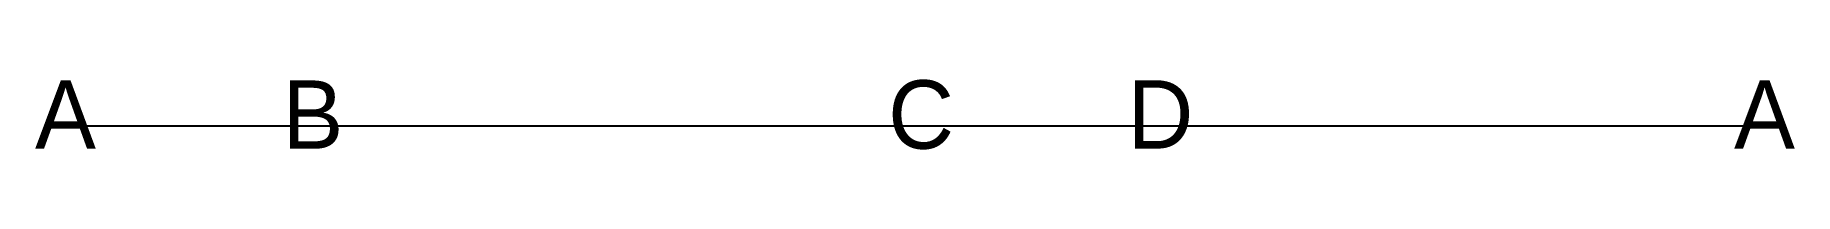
# Model space of a CAD drawing. Header units: metres. Extents: x -5 to 381, y 45 to 60.
import ezdxf

# ---------------------------------------------------------------- set-up
doc = ezdxf.new("R2010")
doc.units = ezdxf.units.M
doc.layers.add('shiti', color=10, linetype='CONTINUOUS')
doc.layers.add('zhuji', color=50, linetype='CONTINUOUS')

msp = doc.modelspace()

# ---------------------------------------------------------------- linework, layer by layer
at = {"layer": 'shiti'}
msp.add_lwpolyline([(0, 50), (54.34, 49.99), (187.35, 50), (239.91, 50.03), (373.13, 50)], dxfattribs=at)

# ---------------------------------------------------------------- texts
at = {"layer": 'zhuji'}
for s, p in [('A', (-5, 45)), ('B', (49.34, 44.99)), ('C', (182.35, 45)), ('D', (234.91, 45.03)), ('A', (368.13, 45))]:
    msp.add_text(s, height=15, dxfattribs=at).set_placement(p)

doc.saveas('drawing.dxf')
